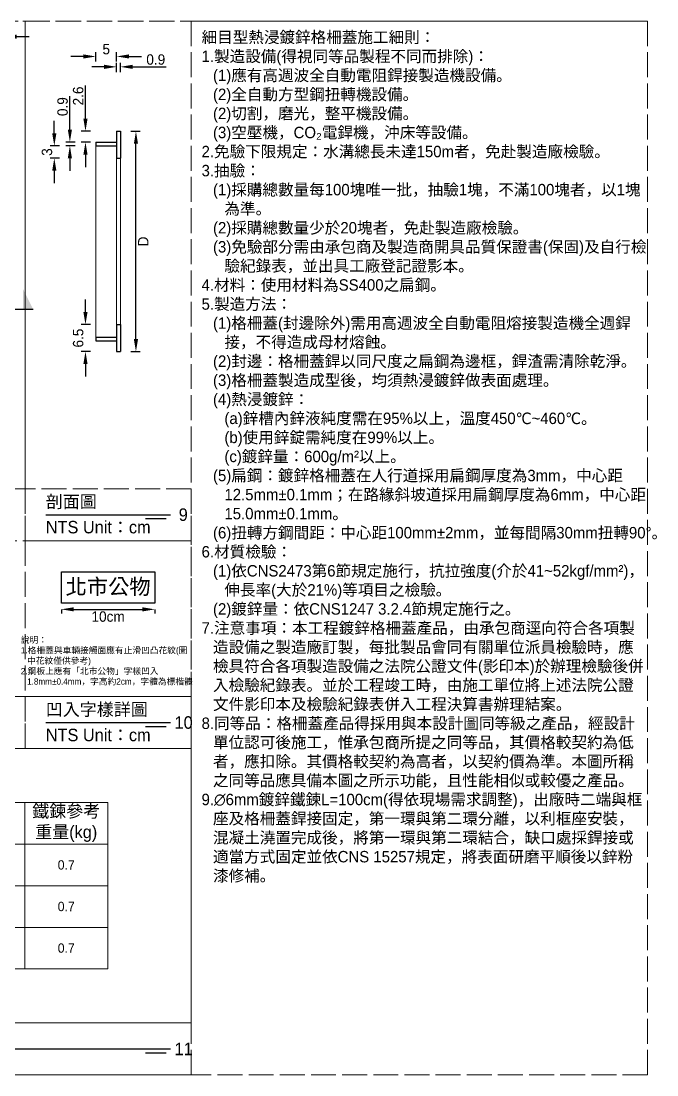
# Model space of a CAD drawing. Extents: x -2640 to 1802, y -2159 to 447.
# Drawn here: x -1232 to -925, y -507 to 0 of the extents above; entities that cross this region are included whole.
import ezdxf

# ---------------------------------------------------------------- set-up
doc = ezdxf.new("R2010")
doc.units = 0
doc.header["$MEASUREMENT"] = 0
doc.linetypes.add('ACAD_ISO02W100', pattern=[15, 12, -3])
for name, color, linetype, lineweight in [('一、1.基本-圖框', 7, 'Continuous', 20), ('二、1.繪圖-既有設施', 8, 'Continuous', 20), ('二、2.繪圖-施作項目', 181, 'Continuous', 30)]:
    doc.layers.add(name, color=color, linetype=linetype, lineweight=lineweight)
doc.layers.add('一、4.基本-隱藏', color=9, linetype='ACAD_ISO02W100', lineweight=20, plot=False)
doc.layers.add('三、1.文字-說明文字', color=2, linetype='Continuous')
doc.layers.add('三、3.文字-註解文字', color=2, linetype='Continuous')
doc.styles.add('既有名稱', font='kaiu.ttf', dxfattribs={"height": 4})
doc.styles.add('次圖名(詳圖)', font='MS PGothic.ttf', dxfattribs={"height": 6})
doc.styles.add('註解文字', font='MS PGothic.ttf', dxfattribs={"height": 4})
doc.styles.add('註解文字(詳圖)', font='MS PGothic.ttf', dxfattribs={"height": 5})
doc.dimstyles.new('註解文字(詳圖)', dxfattribs={"dimtxt": 5, "dimasz": 6, "dimexe": 2, "dimexo": 5, "dimgap": 1, "dimtad": 2, "dimzin": 0, "dimdsep": 46, "dimtxsty": '註解文字(詳圖)', "dimcen": 0.1, "dimclrd": 144, "dimclre": 144, "dimclrt": 256, "dimadec": 0, "dimazin": 0, "dimtfac": 1, "dimtofl": 0, "dimtmove": 0, "dimatfit": 3, "dimfxlon": 1, "dimtolj": 1, "dimtzin": 0, "dimlwd": -1, "dimlwe": -1, "dimarcsym": 1})

# ---------------------------------------------------------------- blocks, each defined once
blk = doc.blocks.new('*D238')
at = {"layer": 'Defpoints', "color": 0, "transparency": 16777216}
for p in [(-1239.69, -7.5), (-1239.69, -53.01), (-1252.69, -66.01)]:
    blk.add_point(p, dxfattribs=at)
at = {"layer": '三、3.文字-註解文字', "color": 144, "transparency": 16777216}
for p, q in [((-1258.69, -7.5), (-1264.69, -7.5)), ((-1252.69, -10), (-1252.69, -5.5)), ((-1239.69, -10), (-1239.69, -5.5)), ((-1233.69, -7.5), (-1227.69, -7.5))]:
    blk.add_line(p, q, dxfattribs=at)
for points in [[(-1258.69, -6.5), (-1258.69, -8.5), (-1252.69, -7.5)], [(-1233.69, -6.5), (-1233.69, -8.5), (-1239.69, -7.5)]]:
    blk.add_solid(points, dxfattribs=at)
at = {"layer": '三、3.文字-註解文字', "transparency": 16777216, "insert": (-1246.19, -4), "char_height": 5, "attachment_point": 5, "style": '註解文字(詳圖)'}
blk.add_mtext('\\A1;6.5', dxfattribs=at)
blk = doc.blocks.new('*D214')
at = {"layer": 'Defpoints', "color": 0, "transparency": 16777216}
for p in [(-1200.59, -53.01), (-1185.59, -53.01), (-1185.59, -58.21)]:
    blk.add_point(p, dxfattribs=at)
at = {"layer": '三、3.文字-註解文字', "color": 144, "transparency": 16777216}
for p, q in [((-1200.59, -47.01), (-1200.59, -31.03)), ((-1198.09, -53.01), (-1202.59, -53.01)), ((-1198.09, -58.21), (-1202.59, -58.21)), ((-1200.59, -64.21), (-1200.59, -70.21))]:
    blk.add_line(p, q, dxfattribs=at)
for points in [[(-1201.59, -47.01), (-1199.59, -47.01), (-1200.59, -53.01)], [(-1201.59, -64.21), (-1199.59, -64.21), (-1200.59, -58.21)]]:
    blk.add_solid(points, dxfattribs=at)
at = {"layer": '三、3.文字-註解文字', "transparency": 16777216, "insert": (-1204.09, -36.02), "char_height": 5, "attachment_point": 5, "rotation": 90, "style": '註解文字(詳圖)'}
blk.add_mtext('\\A1;2.6', dxfattribs=at)
blk = doc.blocks.new('*D215')
at = {"layer": 'Defpoints', "color": 0, "transparency": 16777216}
for p in [(-1208.09, -58.21), (-1195.59, -58.21), (-1195.59, -60.01)]:
    blk.add_point(p, dxfattribs=at)
at = {"layer": '三、3.文字-註解文字', "color": 144, "transparency": 16777216}
for p, q in [((-1208.09, -52.21), (-1208.09, -36.11)), ((-1205.59, -58.21), (-1210.09, -58.21)), ((-1205.59, -60.01), (-1210.09, -60.01)), ((-1208.09, -66.01), (-1208.09, -72.01))]:
    blk.add_line(p, q, dxfattribs=at)
for points in [[(-1209.09, -52.21), (-1207.09, -52.21), (-1208.09, -58.21)], [(-1209.09, -66.01), (-1207.09, -66.01), (-1208.09, -60.01)]]:
    blk.add_solid(points, dxfattribs=at)
at = {"layer": '三、3.文字-註解文字', "transparency": 16777216, "insert": (-1211.59, -41.16), "char_height": 5, "attachment_point": 5, "rotation": 90, "style": '註解文字(詳圖)'}
blk.add_mtext('\\A1;0.9', dxfattribs=at)
blk = doc.blocks.new('*D216')
at = {"layer": 'Defpoints', "color": 0, "transparency": 16777216}
for p in [(-1215.59, -60.01), (-1185.59, -60.01), (-1185.59, -66.01)]:
    blk.add_point(p, dxfattribs=at)
at = {"layer": '三、3.文字-註解文字', "color": 144, "transparency": 16777216}
for p, q in [((-1215.59, -54.01), (-1215.59, -48.01)), ((-1213.09, -60.01), (-1217.59, -60.01)), ((-1213.09, -66.01), (-1217.59, -66.01)), ((-1215.59, -72.01), (-1215.59, -78.01))]:
    blk.add_line(p, q, dxfattribs=at)
for points in [[(-1216.59, -54.01), (-1214.59, -54.01), (-1215.59, -60.01)], [(-1216.59, -72.01), (-1214.59, -72.01), (-1215.59, -66.01)]]:
    blk.add_solid(points, dxfattribs=at)
at = {"layer": '三、3.文字-註解文字', "transparency": 16777216, "insert": (-1219.09, -63.01), "char_height": 5, "attachment_point": 5, "rotation": 90, "style": '註解文字(詳圖)'}
blk.add_mtext('\\A1;3', dxfattribs=at)
blk = doc.blocks.new('*D217')
at = {"layer": 'Defpoints', "color": 0, "transparency": 16777216}
for p in [(-1185.59, -146.01), (-1200.59, -159.01), (-1185.59, -159.01)]:
    blk.add_point(p, dxfattribs=at)
at = {"layer": '三、3.文字-註解文字', "color": 144, "transparency": 16777216}
for p, q in [((-1200.59, -140.01), (-1200.59, -134.01)), ((-1198.09, -146.01), (-1202.59, -146.01)), ((-1198.09, -159.01), (-1202.59, -159.01)), ((-1200.59, -165.01), (-1200.59, -171.01))]:
    blk.add_line(p, q, dxfattribs=at)
for points in [[(-1201.59, -140.01), (-1199.59, -140.01), (-1200.59, -146.01)], [(-1201.59, -165.01), (-1199.59, -165.01), (-1200.59, -159.01)]]:
    blk.add_solid(points, dxfattribs=at)
at = {"layer": '三、3.文字-註解文字', "transparency": 16777216, "insert": (-1204.09, -152.51), "char_height": 5, "attachment_point": 5, "rotation": 90, "style": '註解文字(詳圖)'}
blk.add_mtext('\\A1;6.5', dxfattribs=at)
blk = doc.blocks.new('*D218')
at = {"layer": 'Defpoints', "color": 0, "transparency": 16777216}
for p in [(-1183.79, -53.01), (-1176.29, -53.01), (-1183.79, -159.01)]:
    blk.add_point(p, dxfattribs=at)
at = {"layer": '三、3.文字-註解文字', "color": 144, "transparency": 16777216}
for p, q in [((-1178.79, -53.01), (-1174.29, -53.01)), ((-1176.29, -153.01), (-1176.29, -59.01)), ((-1178.79, -159.01), (-1174.29, -159.01))]:
    blk.add_line(p, q, dxfattribs=at)
for points in [[(-1177.29, -59.01), (-1175.29, -59.01), (-1176.29, -53.01)], [(-1177.29, -153.01), (-1175.29, -153.01), (-1176.29, -159.01)]]:
    blk.add_solid(points, dxfattribs=at)
at = {"layer": '三、3.文字-註解文字', "transparency": 16777216, "insert": (-1172.79, -106.01), "char_height": 5, "attachment_point": 5, "rotation": 90, "style": '註解文字(詳圖)'}
blk.add_mtext('\\A1;D', dxfattribs=at)
blk = doc.blocks.new('*D220')
at = {"layer": 'Defpoints', "color": 0, "transparency": 16777216}
for p in [(-1212.19, -280), (-1167.19, -280), (-1167.19, -283.01)]:
    blk.add_point(p, dxfattribs=at)
at = {"layer": '三、3.文字-註解文字', "color": 144, "transparency": 16777216}
for p, q in [((-1212.19, -283.01), (-1212.19, -285.01)), ((-1206.19, -283.01), (-1173.19, -283.01)), ((-1167.19, -283.01), (-1167.19, -285.01))]:
    blk.add_line(p, q, dxfattribs=at)
for points in [[(-1206.19, -282.01), (-1206.19, -284.01), (-1212.19, -283.01)], [(-1173.19, -282.01), (-1173.19, -284.01), (-1167.19, -283.01)]]:
    blk.add_solid(points, dxfattribs=at)
at = {"layer": '三、3.文字-註解文字', "transparency": 16777216, "insert": (-1189.69, -286.51), "char_height": 5, "attachment_point": 5, "style": '註解文字(詳圖)'}
blk.add_mtext('\\A1;10cm', dxfattribs=at)
blk = doc.blocks.new('*D241')
at = {"layer": 'Defpoints', "color": 0, "transparency": 16777216}
for p in [(-1183.79, -22.02), (-1185.59, -53.01), (-1183.79, -53.01)]:
    blk.add_point(p, dxfattribs=at)
at = {"layer": '三、3.文字-註解文字', "color": 144, "transparency": 16777216}
for p, q in [((-1185.59, -24.52), (-1185.59, -20.02)), ((-1183.79, -24.52), (-1183.79, -20.02)), ((-1191.59, -22.02), (-1197.59, -22.02)), ((-1177.79, -22.02), (-1161.7, -22.02))]:
    blk.add_line(p, q, dxfattribs=at)
for points in [[(-1191.59, -21.02), (-1191.59, -23.02), (-1185.59, -22.02)], [(-1177.79, -21.02), (-1177.79, -23.02), (-1183.79, -22.02)]]:
    blk.add_solid(points, dxfattribs=at)
at = {"layer": '三、3.文字-註解文字', "transparency": 16777216, "insert": (-1166.74, -18.52), "char_height": 5, "attachment_point": 5, "style": '註解文字(詳圖)'}
blk.add_mtext('\\A1;0.9', dxfattribs=at)
blk = doc.blocks.new('*D242')
at = {"layer": 'Defpoints', "color": 0, "transparency": 16777216}
for p in [(-1185.59, -17.02), (-1195.59, -58.21), (-1185.59, -58.21)]:
    blk.add_point(p, dxfattribs=at)
at = {"layer": '三、3.文字-註解文字', "color": 144, "transparency": 16777216}
for p, q in [((-1195.59, -19.52), (-1195.59, -15.02)), ((-1185.59, -19.52), (-1185.59, -15.02)), ((-1201.59, -17.02), (-1207.59, -17.02)), ((-1179.59, -17.02), (-1173.59, -17.02))]:
    blk.add_line(p, q, dxfattribs=at)
for points in [[(-1201.59, -16.02), (-1201.59, -18.02), (-1195.59, -17.02)], [(-1179.59, -16.02), (-1179.59, -18.02), (-1185.59, -17.02)]]:
    blk.add_solid(points, dxfattribs=at)
at = {"layer": '三、3.文字-註解文字', "transparency": 16777216, "insert": (-1190.59, -13.52), "char_height": 5, "attachment_point": 5, "style": '註解文字(詳圖)'}
blk.add_mtext('\\A1;5', dxfattribs=at)

msp = doc.modelspace()

# ---------------------------------------------------------------- hatches: boundary and pattern name
at = {"layer": '三、3.文字-註解文字'}
h = msp.add_hatch(color=256, dxfattribs=at)
h.dxf.hatch_style = 1
h.paths.add_polyline_path([(-1230.693, -128.821), (-1225.693, -138.821), (-1230.693, -138.821)])

# ---------------------------------------------------------------- linework, layer by layer
at = {"layer": '一、1.基本-圖框'}
for points in [[(-1489.847, -376), (-1189.847, -376), (-1189.847, -456), (-1489.847, -456)], [(-1269.847, -376), (-1229.847, -376), (-1229.847, -396), (-1269.847, -396)], [(-1229.847, -376), (-1189.847, -376), (-1189.847, -396), (-1229.847, -396)], [(-1269.847, -396), (-1229.847, -396), (-1229.847, -416), (-1269.847, -416)], [(-1229.847, -396), (-1189.847, -396), (-1189.847, -416), (-1229.847, -416)], [(-1269.847, -416), (-1229.847, -416), (-1229.847, -436), (-1269.847, -436)], [(-1229.847, -416), (-1189.847, -416), (-1189.847, -436), (-1229.847, -436)], [(-1269.847, -436), (-1229.847, -436), (-1229.847, -456), (-1269.847, -456)], [(-1229.847, -436), (-1189.847, -436), (-1189.847, -456), (-1229.847, -456)]]:
    msp.add_lwpolyline(points, close=True, dxfattribs=at)
at = {"layer": '一、4.基本-隱藏'}
for points in [[(-1710, 0), (-930, 0), (-930, -507), (-1710, -507)], [(-1395.693, 0), (-1229.693, 0), (-1229.693, -225), (-1395.693, -225)], [(-1229.693, 0), (-1149.693, 0), (-1149.693, -225), (-1229.693, -225)], [(-1149.693, 0), (-930, 0), (-930, -507), (-1149.693, -507)], [(-1395.693, -250), (-1229.693, -250), (-1229.693, -225), (-1395.693, -225)], [(-1229.693, -250), (-1149.693, -250), (-1149.693, -225), (-1229.693, -225)], [(-1395.693, -250), (-1229.693, -250), (-1229.693, -325), (-1395.693, -325)], [(-1149.693, -250), (-1229.693, -250), (-1229.693, -325), (-1149.693, -325)], [(-1395.693, -350), (-1229.693, -350), (-1229.693, -325), (-1395.693, -325)], [(-1149.693, -325), (-1229.693, -325), (-1229.693, -350), (-1149.693, -350)], [(-1149.693, -350), (-1530, -350), (-1530, -482), (-1149.693, -482)], [(-1530, -507), (-1149.693, -507), (-1149.693, -482), (-1530, -482)]]:
    msp.add_lwpolyline(points, close=True, dxfattribs=at)
at = {"layer": '三、3.文字-註解文字'}
for points in [[(-1225.693, -138.821), (-1235.693, -138.821)], [(-1219.693, -237.5), (-1159.693, -237.5)], [(-1161.693, -239.5), (-1171.693, -239.5)], [(-1219.693, -337.5), (-1159.693, -337.5)], [(-1161.693, -339.5), (-1171.693, -339.5)], [(-1520, -494.5), (-1159.693, -494.5)], [(-1161.693, -496.5), (-1171.693, -496.5)]]:
    msp.add_lwpolyline(points, dxfattribs=at)
at = {"layer": '二、1.繪圖-既有設施'}
for points in [[(-1195.593, -60.011), (-1195.593, -152.011)], [(-1185.593, -66.011), (-1185.593, -146.011)], [(-1183.793, -66.011), (-1183.793, -146.011)]]:
    msp.add_lwpolyline(points, dxfattribs=at)
at = {"layer": '二、2.繪圖-施作項目'}
for points in [[(-1185.593, -53.011), (-1183.793, -53.011)], [(-1185.593, -53.011), (-1185.593, -66.011)], [(-1183.793, -53.011), (-1183.793, -66.011)], [(-1195.593, -58.211), (-1185.593, -58.211)], [(-1195.593, -58.211), (-1195.593, -60.011)], [(-1195.593, -60.011), (-1185.593, -60.011)], [(-1185.593, -66.011), (-1183.793, -66.011)], [(-1185.593, -146.011), (-1183.793, -146.011)], [(-1185.593, -146.011), (-1185.593, -159.011)], [(-1183.793, -146.011), (-1183.793, -159.011)], [(-1195.593, -152.011), (-1185.593, -152.011)], [(-1195.593, -152.011), (-1195.593, -153.811)], [(-1195.593, -153.811), (-1185.593, -153.811)], [(-1185.593, -159.011), (-1183.793, -159.011)]]:
    msp.add_lwpolyline(points, dxfattribs=at)
msp.add_lwpolyline([(-1212.193, -265), (-1167.193, -265), (-1167.193, -280), (-1212.193, -280)], close=True, dxfattribs=at)

# ---------------------------------------------------------------- texts
at = {"layer": '一、1.基本-圖框', "insert": (-1209.847, -386), "char_height": 6, "attachment_point": 5, "style": '註解文字(詳圖)'}
msp.add_mtext_dynamic_manual_height_columns('{\\fMS PGothic|b0|i0|c128|p34;鐵鍊}參考重量{\\fMS PGothic|b0|i0|c128|p34;(}kg{\\fMS PGothic|b0|i0|c128|p34;)}', width=35.26712, gutter_width=30, heights=[0], dxfattribs=at)
at = {"layer": '三、1.文字-說明文字', "attachment_point": 1}
for s, width, insert, char_height, style in [('{\\fMS PGothic|b0|i0|c128|p34;細目型熱浸鍍鋅格柵蓋施工細則：\\P\\pi-5.5,l5.5;1.製造設備(得視同等品製程不同而排除)：\\P\\pl11;(1)應有高週波全自動電阻銲接製造機設備。\\P(2)全自動方型鋼扭轉機設備。\\P(2)切割，磨光，整平機設備。\\P(3)空壓機，CO₂電銲機，沖床等設備。\\P\\pl5.5;2.免驗下限規定：水溝總長未達150m者，免赴製造廠檢驗。\\P\\pi0,l0;3.抽驗：\\P\\pi-5.5,l11;(1)採購總數量每100塊唯一批，抽驗1塊，不滿100塊者，以1塊為準。\\P\\pi-11,l16.5;(2)採購總數量少於20塊者，免赴製造廠檢驗。\\P\\pi-5.5,l11;(3)免驗部分需由承包商及製造商開具品質保證書(保固)及自行檢驗紀錄表，並出具工廠登記證影本。\\P\\pl5.5;4.材料：使用材料為SS400之扁鋼。\\P\\pi0,l0;5.製造方法：\\P\\pi-5.5,l11;(1)格柵蓋(封邊除外)需用高週波全自動電阻熔接製造機全週銲接，不得造成母材熔蝕。\\P(2)封邊：格柵蓋銲以同尺度之扁鋼為邊框，銲渣需清除乾淨。\\P(3)格柵蓋製造成型後，均須熱浸鍍鋅做表面處理。\\P\\pi5.5,l0;(4)熱浸鍍鋅：\\P\\pi-5.5,l16.5;(a)鋅槽\\fPMingLiU|b0|i0|c136|p18;內\\fMS PGothic|b0|i0|c128|p34;鋅液純度需在95%以上，溫度450℃~460℃。\\P(b)使用鋅錠需純度在99%以上。\\P(c)鍍鋅量：600g/m²以上。\\P\\pl11;(5)扁鋼：鍍鋅格柵蓋在人行道採用扁鋼厚度為3mm，中心距12.5mm±0.1mm；在路緣斜坡道採用扁鋼厚度為6mm，中心距15.0mm±0.1mm。\\P(6)扭轉方鋼間距：中心距100mm±2mm，並每間隔30mm扭轉90°。\\P\\pi0,l0;6.材質檢驗：\\P\\pi-5.5,l11;(1)依CNS2473第6節規定施行，抗拉強度(介於41~52kgf/mm²)，伸長率(大於21%)等項目之檢驗。\\P(2)鍍鋅量：依CNS1247 3.2.4節規定施行之。\\P\\pl5.5;7.注意事項：本工程鍍鋅格柵蓋\\fPMingLiU|b0|i0|c136|p18;產\\fMS PGothic|b0|i0|c128|p34;品，由承包商逕向符合各項製造設備之製造廠訂製，每批製品會同有關單位派員檢驗時，應檢具符合各項製造設備之法院公證文件(影印本)於辦理檢驗後併入檢驗紀錄表。並於工程竣工時，由施工單位將上述法院公證文件影印本及檢驗紀錄表併入工程決算書辦理結案。\\P8.同等品：格柵蓋\\fPMingLiU|b0|i0|c136|p18;產\\fMS PGothic|b0|i0|c128|p34;品得採用與本設計圖同等級之\\fPMingLiU|b0|i0|c136|p18;產\\fMS PGothic|b0|i0|c128|p34;品，經設計單位認可後施工，惟承包商所提之同等品，其價格較契約為低者，應扣除。其價格較契約為高者，以契約價為準。本圖所稱之同等品應具備本圖之所示功能，且性能相似或較優之\\fPMingLiU|b0|i0|c136|p18;產\\fMS PGothic|b0|i0|c128|p34;品。\\P9.∅6mm鍍鋅鐵鍊L=100cm(得依現場需求調整)，出廠時二端與框座及格柵蓋銲接固定，第一環與第二環分離，以利框座安裝，混凝土澆置完成後，將第一環與第二環結合，缺口處採銲接或適當方式固定並依CNS 15257規定，將表面研磨平順後以鋅粉漆修補。}', 214.42505, (-1144.693, -5), 5.5, '次圖名(詳圖)'), ('{\\fPMingLiU|b0|i0|c136|p18;說\\fMS PGothic|b0|i0|c128|p34;明：\\P\\pi-3,l3;1.格柵蓋與車輛接觸面應有止滑凹凸花紋(圖中花紋僅供參考)\\P2.鋼板上應有「北市公物」字樣凹入1.8mm±0.4mm，字高約2cm，字體為標楷體}', 83.36188, (-1231.689, -296.215), 3, '註解文字')]:
    msp.add_mtext_dynamic_manual_height_columns(s, width=width, gutter_width=30, heights=[0], dxfattribs=dict(at, insert=insert, char_height=char_height, style=style))
at = {"layer": '三、3.文字-註解文字'}
for s, width, gutter_width, insert, char_height, attachment_point, style in [('剖面圖', 30.14945, 15, (-1219.693, -231.5), 6, 4, '次圖名(詳圖)'), ('9', 3, 15, (-1155.693, -237.5), 6, 4, '次圖名(詳圖)'), ('NTS{\\fMS PGothic|b0|i0|c128|p34; Unit：cm}', 93.26158, 15, (-1219.693, -243.5), 6, 4, '次圖名(詳圖)'), ('凹入字樣詳{\\fMS PGothic|b0|i0|c128|p34;圖}', 51.13853, 15, (-1219.693, -331.5), 6, 4, '次圖名(詳圖)'), ('10', 3, 15, (-1157.693, -337.5), 6, 4, '次圖名(詳圖)'), ('NTS{\\fMS PGothic|b0|i0|c128|p34; Unit：cm}', 93.26158, 15, (-1219.693, -343.5), 6, 4, '次圖名(詳圖)'), ('0.7', 9.06048, 30, (-1209.847, -406), 4.5, 5, '註解文字(詳圖)'), ('0.7', 9.06048, 30, (-1209.847, -426), 4.5, 5, '註解文字(詳圖)'), ('0.7', 9.06048, 30, (-1209.847, -446), 4.5, 5, '註解文字(詳圖)'), ('11', 3, 15, (-1157.693, -494.5), 6, 4, '次圖名(詳圖)')]:
    msp.add_mtext_dynamic_manual_height_columns(s, width=width, gutter_width=gutter_width, heights=[0], dxfattribs=dict(at, insert=insert, char_height=char_height, attachment_point=attachment_point, style=style))
at = {"layer": '二、2.繪圖-施作項目', "insert": (-1189.693, -272.5), "char_height": 7.5, "attachment_point": 5, "style": '既有名稱'}
msp.add_mtext_dynamic_manual_height_columns('北市公物', width=52.10608, gutter_width=45, heights=[0], dxfattribs=at)

# ---------------------------------------------------------------- dimensions: what is measured, and where the dimension line sits
at = {"layer": '三、3.文字-註解文字'}
for base, p1, p2, text, picture, middle in [((-1239.693, -7.5), (-1252.693, -66.011), (-1239.693, -53.011), '6.5', '*D238', (-1246.193, -4)), ((-1185.593, -17.017), (-1195.593, -58.211), (-1185.593, -58.211), '5', '*D242', (-1190.593, -13.517)), ((-1183.793, -22.017), (-1185.593, -53.011), (-1183.793, -53.011), '0.9', '*D241', (-1166.745, -18.517)), ((-1167.193, -283.012), (-1212.193, -280), (-1167.193, -280), '10cm', '*D220', (-1189.693, -286.512))]:
    dim = msp.add_linear_dim(base=base, p1=p1, p2=p2, text=text, dimstyle='註解文字(詳圖)', dxfattribs=at)
    dim.commit()
    dim.dimension.update_dxf_attribs({"geometry": picture, "text_midpoint": middle})
for base, p1, p2, text, picture, middle in [((-1200.593, -53.011), (-1185.593, -58.211), (-1185.593, -53.011), '2.6', '*D214', (-1204.093, -36.02)), ((-1208.093, -58.211), (-1195.593, -60.011), (-1195.593, -58.211), '0.9', '*D215', (-1211.593, -41.163)), ((-1215.593, -60.011), (-1185.593, -66.011), (-1185.593, -60.011), '3', '*D216', (-1219.093, -63.011)), ((-1176.293, -53.011), (-1183.793, -159.011), (-1183.793, -53.011), 'D', '*D218', (-1172.793, -106.011)), ((-1200.593, -159.011), (-1185.593, -146.011), (-1185.593, -159.011), '6.5', '*D217', (-1204.093, -152.511))]:
    dim = msp.add_linear_dim(base=base, p1=p1, p2=p2, angle=90, text=text, dimstyle='註解文字(詳圖)', dxfattribs=at)
    dim.commit()
    dim.dimension.update_dxf_attribs({"geometry": picture, "text_midpoint": middle})

doc.saveas('drawing.dxf')
